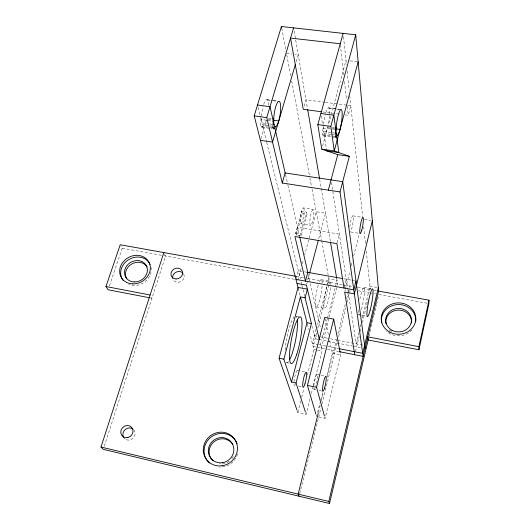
<?xml version="1.0" encoding="UTF-8"?>
<svg xmlns="http://www.w3.org/2000/svg" width="530" height="530" viewBox="0 0 530 530"><rect width="100%" height="100%" fill="white"/><g stroke="black" fill="none" stroke-linecap="round" stroke-linejoin="round"><path stroke-width="0.4" stroke-dasharray="2.65 1.99" d="M369.118 335.98L371.192 327.209M371.318 326.659L373.829 316.039M373.981 315.41L376.472 304.876M376.638 304.154L378.731 295.309M358.823 332.595L356.133 343.791L348.535 294.143M360.175 326.997L360.943 323.797M362.288 318.199L369.986 286.207L376.797 287.419M355.498 351.496L359.161 336.232M360.32 331.409L361.096 328.196M362.441 322.578L368.039 299.278M318.921 417.011L325.056 418.336L340.638 354.815L340.32 353.192M299.682 493.814L320.941 408.02M321.935 404.012L337.232 342.274M338.624 336.663L345.772 307.798M347.163 302.186L349.548 292.567M349.747 291.758L350.144 290.155M344.884 291.288L345.282 289.691M345.481 288.89L349.88 271.274M351.277 265.669L352.476 260.866M353.676 256.063L359.075 234.445M317.616 412.506L320.007 402.88M320.802 399.673L322.598 392.458M326.983 374.823L332.363 353.172L329.481 339.664M318.431 412.466L320.219 405.258M321.213 401.256L323.399 392.445M327.182 377.234L336.523 339.604M337.915 333.999L345.268 304.379M346.66 298.774L348.25 292.368M348.449 291.566L349.84 285.962L350.144 287.995M344.222 287.32L346.249 279.211M321.359 348.111L328.998 317.927M329.196 317.132L337.04 286.154M337.239 285.359L337.643 283.775L336.689 278.224M297.25 410.882L297.787 412.433L306.135 414.241L309.964 399.063M311.375 393.472L313.197 386.284M313.396 385.482L322.074 351.132L319.782 341.472M327.282 318.822L322.604 337.265L321.882 334.105M327.487 318.02L337.053 280.324L328.905 278.873L317.192 324.453M316.602 332.847L313.111 346.481L326.639 349.151M317.834 328.037L328.938 284.729M329.143 283.928L329.554 282.318L328.249 275.368M297.787 412.433L300.841 400.488M301.656 397.301L303.895 388.536M307.36 374.995L313.879 349.508L310.017 334.384M337.113 242.813L339.352 234.114L297.496 227.165L295.144 235.744M315.959 329.256L312.322 343.407L317.934 344.513M306.658 284.358L309.414 273.964M318.729 238.798L325.5 213.219L316.277 211.735L304.717 254.764M344.977 114.891L348.25 115.321L350.814 105.682L347.554 105.258M297.867 280.257L301.292 267.511M302.365 263.529L303.432 259.541M296.19 278.601L298.317 270.684L303.856 271.671M301.146 235.982L300.636 233.717L306.532 212.073L301.736 211.298L295.806 232.909L296.336 235.174L301.146 235.982L307.016 214.405L306.532 212.073M296.336 235.174L302.239 213.63L301.736 211.298M322.631 145.975L346.004 60.413M304.18 106.152L305.982 99.819L324.731 102.27M296.144 61.831L298.224 54.736L295.091 54.365M260.932 138.794L266.292 120.873M104.297 446.207L165.559 256.03L164.525 253.963M109.412 285.836L122.198 248.212L121.012 246.139M286.472 53.338L291.957 53.994M350.052 60.89L357.339 61.758M325.546 102.376L346.739 105.152M266.828 99.66L272.513 100.415M273.321 100.521L276.567 100.952M328.507 107.815L341.095 109.478M267.418 99.978L272.274 100.62M273.089 100.726L278.753 101.475M328.958 108.12L336.027 109.054M336.808 109.153L339.949 109.571M322.896 111.943L339.253 114.122M268.379 118.342L271.446 118.76M332.237 127.107L334.615 127.439M268.253 119.522L271.247 119.932M329.945 128.008L327.626 127.69A12.992 2.458 -81.3 0 1 323.684 131.698A12.992 2.458 -81.3 0 1 325.294 114.54M332.27 128.333L334.602 128.651M266.431 120.211L261.085 119.469L260.687 117.865M267.961 120.416L271.791 120.946M330.23 129.009L323.121 128.028L322.876 126.412M332.608 129.333L334.198 129.552M261.926 122.9L267.246 123.636M269.531 123.954L272.579 124.378M323.644 131.466L330.72 132.447M332.297 132.666L334.662 132.997M272.447 126.233L263.357 124.967A7.042 1.729 -81.8 0 1 261.005 126.206A7.042 1.729 -81.8 0 1 261.389 117.885M330.959 134.381L324.698 133.514A7.162 1.358 -81.3 0 1 322.783 134.872A7.162 1.358 -81.3 0 1 323.399 126.537M331.74 134.494L334.874 134.931M260.972 126.087L267.816 127.041M270.108 127.359L272.857 127.703M322.757 134.719L332.515 136.038M332.992 136.15L333.787 136.256M261.694 127.207L272.321 128.697M323.28 135.832L331.124 136.925M331.912 137.038L334.278 137.369M303.571 207.926A8.069 1.61 -80.4 0 1 302.59 220.639A8.069 1.61 -80.4 0 1 300.073 218.89A8.069 1.61 -80.4 0 1 303.571 207.926L313.356 209.496A8.089 1.537 -80.3 0 1 312.309 222.236A8.089 1.537 -80.3 0 1 309.911 220.5A8.089 1.537 -80.3 0 1 313.356 209.496M353.02 215.856L363.07 217.472M364.448 219.486L370.761 220.5M302.239 213.63L307.016 214.405M300.609 223.726L310.381 225.343M350.794 232.001L360.062 233.531M295.806 232.909L300.636 233.717M304.644 271.81L307.016 272.235M343.851 278.78L351.118 280.072M351.933 280.218L355.18 280.794M321.306 279.721L329.759 281.238M363.977 287.366L372.63 288.916M296.237 276.342L303.544 277.654M307.605 278.382L352.238 286.392M357.836 287.392L370.629 289.691M374.107 290.314L376.366 290.718M122.198 248.212L163.147 255.599M163.949 255.745L294.991 279.376M358.28 290.784L369.397 292.792M370.192 292.938L375.743 293.938M378.923 294.508L427.339 303.24M316.211 306.923L324.651 308.5M358.823 314.88L361.182 315.323M361.97 315.469L367.469 316.496M296.416 316.132L300.258 316.86M150.341 297.913L151.964 298.231L151.229 296.939M314.316 335.649L317.516 336.272M320.345 336.822L329.508 338.61M330.309 338.763L336.702 340.008M337.497 340.167L364.607 345.441M318.258 339.392L315.085 338.769L311.958 326.069M319.053 339.544L326.997 341.095M327.785 341.254L352.357 346.057M353.146 346.209L361.062 347.759M318.735 344.672L337.954 348.455M327.434 349.31L338.564 351.509M313.879 349.508L316.86 350.098M317.602 350.244L322.074 351.132M332.363 353.172L340.638 354.815M286.465 362.606L291.069 363.54M297.363 370.397L306.068 372.186M317.013 374.432L320.213 375.088M321.014 375.253L325.817 376.234M298.509 386.211L303.259 387.205M314.191 389.49L315.794 389.828M318.994 390.497L322.989 391.332M123.497 437.27L125.093 439.065M305.625 412.678L306.135 414.241M316.158 414.957L316.622 416.514M324.618 416.746L325.056 418.336M298.231 288.234L300.278 296.237M307.38 324.042L308.798 329.614M258.117 107.424L260.488 117.064M262.761 126.292L266.517 141.536M266.716 142.338L300.298 278.734M301.093 281.94L301.683 284.352M301.881 285.153L304.651 296.383M285.531 174.688L287.73 184.347M287.916 185.149L299.708 236.85M308.294 274.527L320.597 328.467M324.903 318.212L328.633 335.695M281.728 28.13L285.862 50.085M286.776 54.968L290.91 76.923M291.679 80.991L309.732 176.96M309.884 177.775L311.415 185.911M312.031 189.164L321.604 240.044M321.756 240.852L328.143 274.825M294.157 31.091L295.561 39.26M295.687 39.988L307.466 108.405M319.643 179.193L330.369 241.521M321.266 115.924L322.75 125.603M324.168 134.872L326.606 150.825M331.429 182.346L347.786 289.248M347.912 290.062L348.409 293.322M340.346 44.586L343.837 75.843M344.48 81.6L346.501 99.7M347.236 106.278L348.25 115.321M343.48 36.663L346.454 64.653M347.15 71.179L349.164 90.166M349.767 95.824L362.626 216.889M363.673 226.76L365.594 244.867M366.257 251.088L370.351 289.638M391.551 331.528A12.859 11.7 -0.3 0 1 388.649 329.137M412.002 329.991A17.212 15.642 -0.4 0 1 386.377 331.237M151.024 267.18A15.761 13.747 -29.2 0 1 144.909 281.794A15.761 13.747 -29.2 0 1 128.671 284.524M296.065 316.158A23.771 4.505 -79 0 1 296.972 317.841M288.492 361.493A23.771 4.505 -79 0 1 285.485 361.168M285.1 350.158A23.771 4.505 -79 0 1 294.097 316.88M294.011 381.785A7.639 1.358 -78.7 0 1 296.171 372.133A7.639 1.358 -78.7 0 1 297.946 372.298M295.435 384.29A7.639 1.358 -78.7 0 1 293.945 383.534M313.767 385.9A7.678 1.226 -78.8 0 1 315.933 376.121A7.678 1.226 -78.8 0 1 317.51 376.459A7.678 1.226 -78.8 0 1 315.774 386.324M315.012 388.377A7.678 1.226 -78.8 0 1 313.687 388.119M319.51 281.748A13.84 2.392 -79.6 0 1 322.154 283.02M322.074 286.087A13.84 2.392 -79.6 0 1 318.291 304.074A13.84 2.392 -79.6 0 1 315.29 302.69A13.84 2.392 -79.6 0 1 318.477 284.424M327.686 284.08A13.873 2.286 -79.5 0 1 330.548 284.531M330.448 287.598A13.873 2.286 -79.5 0 1 326.672 305.631A13.873 2.286 -79.5 0 1 323.81 304.266A13.873 2.286 -79.5 0 1 327.017 285.962M263.702 104.297A12.773 3.12 -81.9 0 1 268.624 105.218M266.471 120.224A12.773 3.12 -81.9 0 1 261.495 118.501M261.555 116.103A12.773 3.12 -81.9 0 1 263.059 106.47M349.807 227.019A8.175 1.259 -80.2 0 1 352.384 216.247A8.175 1.259 -80.2 0 1 353.106 221.732A8.175 1.259 -80.2 0 1 350.429 231.756M359.857 299.192A13.999 1.862 -79.5 0 1 364.428 288.512A13.999 1.862 -79.5 0 1 361.248 309.871M359.757 313.906A13.999 1.862 -79.5 0 1 358.412 314.204M358.247 312.561A13.999 1.862 -79.5 0 1 358.426 308.679M325.831 112.599A12.992 2.458 -81.3 0 1 329.415 109.332A12.992 2.458 -81.3 0 1 328.381 124.497M183.546 273.864A5.943 5.254 -26.1 0 1 180.929 281.516A5.943 5.254 -26.1 0 1 173.052 279.416M133.732 429.79A6.367 5.843 -44.1 0 1 133.076 438.211A6.367 5.843 -44.1 0 1 124.643 438.688M233.266 456.356A12.952 12.362 -38.5 0 1 231.153 459.51M229.185 461.299A12.952 12.362 -38.5 0 1 219.466 463.843M237.533 453.952A17.331 16.536 -38.3 0 1 219.519 467.076"/><path stroke-width="0.79" d="M298.238 288.24L254.215 115.878L281.423 26.5L355.729 34.794L378.619 291.122L429.002 300.165L428.949 303.531L418.932 349.767L368.171 339.968L367.787 336.848L418.912 346.68L418.932 349.767M418.912 346.68L429.002 300.165M378.314 287.691L362.739 353.338L338.756 348.614M163.843 252.585L100.998 447.035L103.284 449.354L329.508 503.5L328.799 501.446L378.619 291.122M329.508 503.5L368.469 338.716M372.338 220.758L354.365 293.845L344.685 292.09L354.729 354.709M355.988 280.94L353.801 289.817L295.972 279.389M318.232 413.261L298.158 494.132L299.086 496.219M324.4 415.951L316.562 387.311L333.701 319.113L324.738 317.417L307.413 385.403L315.926 414.182M305.373 411.903L296.031 383.031L311.441 323.591L305.101 297.814L307.393 289.142L298.032 287.432L279.072 358.214L296.985 410.107M339.352 351.668L363.163 356.379L340.035 191.946L349.343 156.337L334.264 150.957L321.756 149.155L317.821 124.603L343.135 33.383M296.031 383.031L291.507 382.084L306.989 322.737L300.404 296.946L305.101 297.814M309.619 273.169L318.305 240.395M328.335 190.137L337.776 154.667L349.343 156.337M291.507 382.084L283.848 359.181L300.404 296.946M358.147 61.858L334.264 150.957L330.813 126.385L355.729 34.794M340.035 191.946L282.258 183.022L285.133 172.939L342.718 181.671L365.024 348.535M295.448 64.196L272.559 142.093L260.469 140.351M282.258 183.022L266.762 117.6L293.6 27.858M149.526 297.761L108.08 289.758L105.974 286.525L120.217 244.754L295.422 276.196M340.253 43.765L290.546 38.074L303.273 109.319L321.266 111.724M257.52 105.013L270.022 106.689L273.321 121.158L272.559 121.052M320.902 113.506L333.84 115.242L335.781 129.77L334.986 129.665M254.215 115.878L266.762 117.6M317.821 124.603L330.813 126.385M272.976 118.972L273.745 119.078A7.062 1.656 -81.7 0 0 273.155 127.77L272.4 127.684M335.41 127.544L336.206 127.65A7.181 1.285 -81.1 0 0 335.364 136.462L334.576 136.369M273.5 120.244L278.767 120.966M335.377 128.757L340.041 129.399M273.341 124.484L274.103 124.59M335.457 133.103L336.245 133.215M274.706 126.551L275.461 126.657A7.062 1.656 -81.7 0 1 273.155 127.77M336.424 135.15L337.212 135.256A7.181 1.285 -81.1 0 1 335.364 136.462M274.123 127.882L274.878 127.988L285.345 173.88M335.914 136.515L336.696 136.621L338.836 152.587L326.606 150.825M342.248 278.495L307.804 272.374L305.485 281.105L294.932 236.526L336.908 243.608L344.036 288.055M297.012 283.444L306.446 285.16L319.404 339.863M306.989 322.737L311.441 323.591M105.974 286.525L150.129 295.011M279.072 358.214L283.848 359.181M307.413 385.403L316.562 387.311M100.998 447.035L328.799 501.446M321.756 149.155L337.776 154.667M299.708 236.85L307.93 272.917M333.701 319.113L340.167 352.384M281.423 26.5L281.728 28.13M307.605 109.22L319.504 178.378M330.508 242.329L336.689 278.224M385.973 323.744A12.859 11.7 -0.3 0 1 398.268 310.077A12.859 11.7 -0.3 0 1 411.439 323.028M381.62 322.816A17.212 15.642 -0.4 0 1 398.083 304.565A17.212 15.642 -0.4 0 1 415.705 321.856M126.703 278.833A11.779 10.289 -29.3 0 1 131.625 264.072A11.779 10.289 -29.3 0 1 147.022 266.908M123.106 280.363A15.761 13.747 -29.2 0 1 128.922 259.475A15.761 13.747 -29.2 0 1 150.162 264.49M297.33 319.842A23.771 4.505 -79 0 1 289.711 359.532M172.714 278.389A5.943 5.254 -26.1 0 1 175.934 272.268A5.943 5.254 -26.1 0 1 182.87 273.016M123.536 437.27A6.367 5.843 -44.1 0 1 125.146 429.638A6.367 5.843 -44.1 0 1 132.864 429.002M213.1 460.921A12.952 12.362 -38.5 0 1 213.948 441.834A12.952 12.362 -38.5 0 1 232.875 444.643M209.416 463.008A17.331 16.536 -38.3 0 1 211.768 436.601A17.331 16.536 -38.3 0 1 237.122 443.789M389.669 332.065A17.271 15.688 -0.5 0 0 415.785 318.769A17.271 15.688 -0.5 0 0 390.08 304.896A17.271 15.688 -0.5 0 0 389.669 332.065M391.942 330.236A12.905 11.733 -0.4 0 0 411.479 320.325A12.905 11.733 -0.4 0 0 392.286 309.918A12.905 11.733 -0.4 0 0 391.942 330.236M132.805 283.894A15.814 13.78 -29.2 0 0 149.255 262.794A15.814 13.78 -29.2 0 0 122.933 262.145A15.814 13.78 -29.2 0 0 132.805 283.894M134.282 281.933A11.819 10.309 -29.2 0 0 146.605 266.166A11.819 10.309 -29.2 0 0 126.928 265.643A11.819 10.309 -29.2 0 0 134.282 281.933M296.727 354.345A23.797 4.406 -79.1 0 0 300.662 317.033A23.797 4.406 -79.1 0 0 289.95 349.33A23.797 4.406 -79.1 0 0 296.727 354.345M304.935 383.919A7.659 1.298 -78.7 0 0 306.194 372.206A7.659 1.298 -78.7 0 0 302.829 382.971A7.659 1.298 -78.7 0 0 304.935 383.919M324.565 388.006A7.698 1.166 -78.8 0 0 325.93 376.247A7.698 1.166 -78.8 0 0 322.684 387.105A7.698 1.166 -78.8 0 0 324.565 388.006M278.568 121.615A12.819 2.988 -81.8 0 0 279.297 101.362A12.819 2.988 -81.8 0 0 273.752 118.905A12.819 2.988 -81.8 0 0 278.568 121.615M361.699 230.331A8.202 1.186 -80.1 0 0 363.07 217.472A8.202 1.186 -80.1 0 0 359.91 228.682A8.202 1.186 -80.1 0 0 361.699 230.331M339.863 130.062A13.038 2.319 -81.2 0 0 341.32 109.564A13.038 2.319 -81.2 0 0 336.219 127.478A13.038 2.319 -81.2 0 0 339.863 130.062M370.152 310.216A14.032 1.749 -79.5 0 0 372.63 288.916A14.032 1.749 -79.5 0 0 367.297 308.964A14.032 1.749 -79.5 0 0 370.152 310.216M176.026 278.965A5.982 5.28 -26.1 0 0 182.194 270.976A5.982 5.28 -26.1 0 0 172.137 270.684A5.982 5.28 -26.1 0 0 176.026 278.965M127.862 437.575A6.413 5.876 -43.9 0 0 131.665 427.346A6.413 5.876 -43.9 0 0 121.132 429.943A6.413 5.876 -43.9 0 0 127.862 437.575M222.063 465.791A17.391 16.589 -38.2 0 0 234.253 438.588A17.391 16.589 -38.2 0 0 204.799 442.822A17.391 16.589 -38.2 0 0 222.063 465.791M222.335 462.703A12.998 12.402 -38.3 0 0 231.471 442.384A12.998 12.402 -38.3 0 0 209.456 445.505A12.998 12.402 -38.3 0 0 222.335 462.703"/></g></svg>
